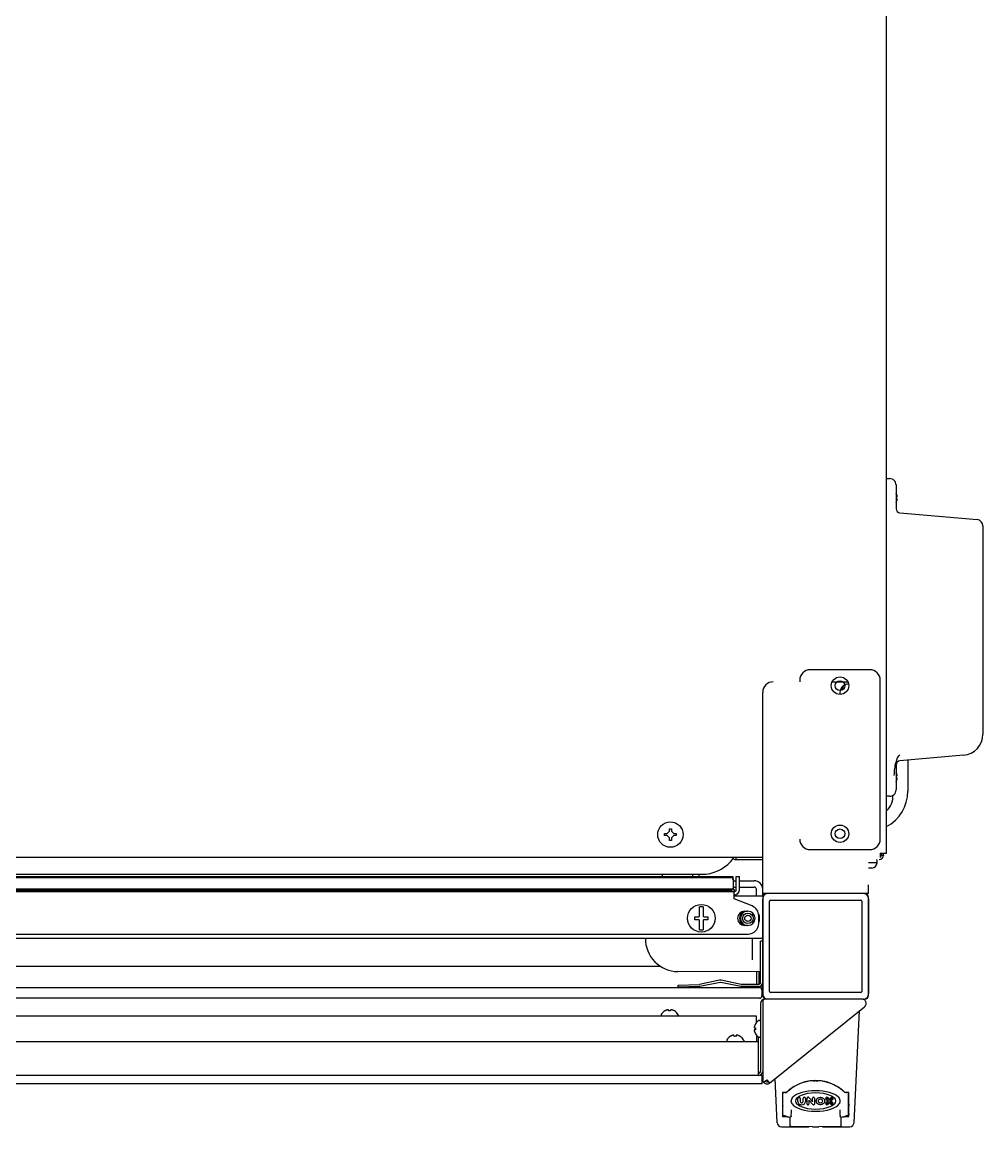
# Model space of a CAD drawing. Header units: millimetres. Extents: x 2482 to 7241, y 2335 to 6851.
# Drawn here: x 5437 to 5890, y 2335 to 2857 of the extents above; entities that cross this region are included whole.
import ezdxf

# ---------------------------------------------------------------- set-up
doc = ezdxf.new("R2010")
doc.units = ezdxf.units.MM
doc.header["$LTSCALE"] = 669.9
doc.layers.get('0').update_dxf_attribs({"linetype": 'CONTINUOUS'})
doc.layers.add('ASSI', color=7, linetype='CONTINUOUS')
doc.layers.add('GEOM', color=7, linetype='CONTINUOUS')

msp = doc.modelspace()

# ---------------------------------------------------------------- linework, layer by layer
at = {"color": 7, "linetype": 'Continuous'}
for p, q in [((5849.5, 2633.13), (5850, 2633.13)), ((5850, 2632.13), (5849.5, 2632.13)), ((5850, 2633.2), (5850, 2633.22)), ((5850, 2632.06), (5850, 2632.13)), ((5837, 2551.33), (5809, 2551.33)), ((5804, 2546.33), (5804, 2545.63)), ((5842, 2471.33), (5842, 2546.33)), ((5849.5, 2501.13), (5850, 2501.13)), ((5850, 2501.2), (5850, 2501.22)), ((5850, 2500.13), (5849.5, 2500.13)), ((5850, 2500.06), (5850, 2500.13)), ((5741.34, 2473.93), (5742.4, 2474.99)), ((5742.4, 2476.18), (5743.4, 2476.18)), ((5742.4, 2474.99), (5742.4, 2476.18)), ((5743.4, 2476.18), (5743.4, 2474.99)), ((5743.4, 2474.99), (5744.46, 2473.93)), ((5740.15, 2473.93), (5741.34, 2473.93)), ((5740.15, 2472.93), (5740.15, 2473.93)), ((5741.34, 2472.93), (5740.15, 2472.93)), ((5742.4, 2471.87), (5741.34, 2472.93)), ((5742.4, 2470.68), (5742.4, 2471.87)), ((5743.4, 2470.68), (5742.4, 2470.68)), ((5744.46, 2472.93), (5743.4, 2471.87)), ((5743.4, 2471.87), (5743.4, 2470.68)), ((5744.46, 2473.93), (5745.65, 2473.93)), ((5745.65, 2472.93), (5744.46, 2472.93)), ((5745.65, 2473.93), (5745.65, 2472.93)), ((5809, 2466.33), (5837, 2466.33)), ((5773.9, 2461.63), (5773.9, 2462.63)), ((5840.5, 2460.13), (5836.5, 2460.13)), ((5840.5, 2460.13), (5840.48, 2461.38)), ((5843.5, 2463.63), (5842.5, 2463.63)), ((5081.5, 2454.73), (5759.75, 2454.73)), ((5739, 2454.73), (5739, 2453.43)), ((5753.5, 2453.43), (5753.5, 2454.73)), ((5759.82, 2454.73), (5759.75, 2454.73)), ((5773, 2444.43), (5786.6, 2444.43)), ((5786.5, 2443.83), (5786.5, 2397.43)), ((5836.5, 2397.43), (5836.5, 2443.83)), ((5789.64, 2399.27), (5789.64, 2441.99)), ((5790.14, 2442.49), (5832.86, 2442.49)), ((5833.36, 2441.99), (5833.36, 2399.27)), ((5028.5, 2424.43), (5786.5, 2424.43)), ((5786.5, 2423.13), (5785.5, 2423.13)), ((5746.53, 2401.3), (5746.5, 2402.29)), ((5756.53, 2401.63), (5746.53, 2401.3)), ((5784.5, 2401.63), (5780.5, 2401.63)), ((5832.86, 2398.77), (5790.14, 2398.77)), ((5833.99, 2395.63), (5834.7, 2395.63)), ((5740.2, 2390.07), (5740.2, 2390.11)), ((5741.57, 2390.63), (5741.5, 2390.63)), ((5742, 2390.07), (5742, 2390.63)), ((5743, 2390.63), (5743, 2390.07)), ((5743.43, 2390.63), (5743.41, 2390.64)), ((5744.8, 2390.11), (5744.8, 2390.07)), ((5782.5, 2381.06), (5782.49, 2381.04)), ((5782.5, 2382.2), (5782.5, 2382.13)), ((5782.5, 2382.13), (5783.05, 2382.13)), ((5783.05, 2381.13), (5782.5, 2381.13)), ((5783.02, 2383.93), (5783.05, 2383.93)), ((5771.2, 2378.07), (5771.2, 2378.11)), ((5772.57, 2378.63), (5772.5, 2378.63)), ((5773, 2378.07), (5773, 2378.63)), ((5774, 2378.63), (5774, 2378.07)), ((5774.43, 2378.63), (5774.41, 2378.64)), ((5775.8, 2378.11), (5775.8, 2378.07)), ((5783.05, 2379.33), (5783.02, 2379.33)), ((5795.83, 2351.55), (5795.82, 2340.2)), ((5796.08, 2351.3), (5795.83, 2351.55)), ((5827.17, 2351.55), (5826.92, 2351.3)), ((5827.18, 2340.2), (5827.17, 2351.55)), ((5795.82, 2340.2), (5796.23, 2340.61)), ((5797.76, 2340.3), (5797.75, 2340.19)), ((5799.5, 2339.88), (5799.5, 2339.86)), ((5823.5, 2339.86), (5823.5, 2339.88)), ((5825.25, 2340.19), (5825.24, 2340.3)), ((5826.77, 2340.61), (5827.18, 2340.2))]:
    msp.add_line(p, q, dxfattribs=at)
at = {"linetype": 'Continuous'}
for p, q in [((5843.5, 2463.63), (5843.5, 2464.63)), ((5773.9, 2461.63), (5786.5, 2461.63)), ((5756.5, 2453.43), (5756.5, 2454.73)), ((5785.5, 2403.63), (5785.5, 2423.13)), ((5746.5, 2402.29), (5756.49, 2402.63)), ((5784.5, 2402.63), (5780.5, 2402.63))]:
    msp.add_line(p, q, dxfattribs=at)
at = {"color": 7, "linetype": 'Continuous'}
msp.add_circle((5742.9, 2473.43), 6, dxfattribs=at)
for centre, radius, start, end in [((5845.39, 2632.44), 4.75, 28.9685, 30.2183), ((5845.4, 2632.45), 4.75, 28.0074, 28.9684), ((5845.4, 2632.45), 4.75, 26.6813, 28.0074), ((5845.4, 2632.45), 4.74, 25.5402, 26.6812), ((5845.41, 2632.45), 4.74, 24.5722, 25.5402), ((5845.41, 2632.45), 4.73, 23.3175, 24.5722), ((5845.41, 2632.45), 4.73, 22.5474, 23.3174), ((5845.42, 2632.46), 4.72, 21.0025, 22.5476), ((5845.43, 2632.46), 4.72, 20.5181, 21.0023), ((5845.44, 2632.46), 4.7, 18.4656, 20.5187), ((5845.46, 2632.47), 4.68, 17.3773, 18.465), ((5845.47, 2632.47), 4.67, 16.3949, 17.3772), ((5845.5, 2632.48), 4.64, 14.3176, 16.3964), ((5845.5, 2632.78), 4.64, 343.6036, 345.6824), ((5848.01, 2633.38), 2.01, 5.1401, 7.2744), ((5848.03, 2633.38), 1.98, 4.2856, 5.1372), ((5848.04, 2633.38), 1.97, 355.3984, 356.7833), ((5848.01, 2633.38), 2.01, 352.7259, 354.7415), ((5848.03, 2631.88), 1.98, 4.6009, 5.2558), ((5848.04, 2631.88), 1.97, 3.2166, 4.6016), ((5848.03, 2631.88), 1.98, 354.8627, 355.7144), ((5848.01, 2631.88), 2.01, 352.7256, 354.8598), ((5848.04, 2633.38), 1.97, 3.0233, 4.286), ((5848.05, 2633.38), 1.96, 1.9964, 3.0228), ((5848.06, 2633.38), 1.95, 0.9261, 1.9964), ((5848.06, 2633.38), 1.95, 358.8459, 0.9258), ((5848.06, 2633.38), 1.96, 357.6233, 358.8455), ((5848.05, 2633.38), 1.96, 356.7841, 357.6235), ((5848.05, 2631.88), 1.96, 2.3765, 3.2159), ((5848.06, 2631.88), 1.95, 1.1544, 2.3767), ((5848.06, 2631.88), 1.95, 359.0741, 1.1541), ((5848.06, 2631.88), 1.95, 358.0037, 359.0738), ((5848.05, 2631.88), 1.96, 356.9771, 358.0037), ((5848.04, 2631.88), 1.97, 355.714, 356.9767), ((5845.39, 2632.82), 4.75, 329.7816, 331.0315), ((5845.4, 2632.81), 4.75, 331.0316, 331.9926), ((5845.4, 2632.81), 4.75, 331.9926, 333.3187), ((5845.4, 2632.81), 4.74, 333.3188, 334.4598), ((5845.41, 2632.81), 4.74, 334.4598, 335.4278), ((5845.41, 2632.81), 4.73, 335.4278, 336.6825), ((5845.41, 2632.81), 4.73, 336.6826, 337.4526), ((5845.42, 2632.8), 4.72, 337.4524, 338.9975), ((5845.43, 2632.8), 4.72, 338.9977, 339.4819), ((5845.44, 2632.8), 4.7, 339.4813, 341.5344), ((5845.46, 2632.79), 4.68, 341.535, 342.6227), ((5845.47, 2632.79), 4.67, 342.6228, 343.6051), ((5809, 2546.33), 5, 90, 180), ((5837, 2546.33), 5, 0, 90), ((5845.39, 2500.44), 4.75, 28.9685, 30.2183), ((5845.4, 2500.45), 4.75, 28.0074, 28.9684), ((5845.4, 2500.45), 4.75, 26.6813, 28.0074), ((5845.4, 2500.45), 4.74, 25.5402, 26.6812), ((5845.41, 2500.45), 4.74, 24.5722, 25.5402), ((5845.41, 2500.45), 4.73, 23.3175, 24.5722), ((5845.41, 2500.45), 4.73, 22.5474, 23.3174), ((5845.42, 2500.46), 4.72, 21.0025, 22.5476), ((5845.43, 2500.46), 4.72, 20.5181, 21.0023), ((5845.44, 2500.46), 4.7, 18.4656, 20.5187), ((5845.46, 2500.47), 4.68, 17.3773, 18.465), ((5845.47, 2500.47), 4.67, 16.3949, 17.3772), ((5845.5, 2500.48), 4.64, 14.3176, 16.3964), ((5848.01, 2501.38), 2.01, 5.1401, 7.2744), ((5848.03, 2501.38), 1.98, 4.2856, 5.1372), ((5848.04, 2501.38), 1.97, 355.3984, 356.7833), ((5848.01, 2501.38), 2.01, 352.7259, 354.7415), ((5848.04, 2501.38), 1.97, 3.0233, 4.286), ((5848.05, 2501.38), 1.96, 1.9964, 3.0228), ((5848.06, 2501.38), 1.95, 0.9261, 1.9964), ((5848.06, 2501.38), 1.95, 358.8459, 0.9258), ((5848.06, 2501.38), 1.96, 357.6233, 358.8455), ((5848.05, 2501.38), 1.96, 356.7841, 357.6235), ((5845.39, 2500.82), 4.75, 329.7816, 331.0315), ((5845.4, 2500.81), 4.75, 331.0316, 331.9926), ((5845.4, 2500.81), 4.75, 331.9926, 333.3187), ((5845.4, 2500.81), 4.74, 333.3188, 334.4598), ((5845.41, 2500.81), 4.74, 334.4598, 335.4278), ((5845.41, 2500.81), 4.73, 335.4278, 336.6825), ((5845.41, 2500.81), 4.73, 336.6826, 337.4526), ((5845.42, 2500.8), 4.72, 337.4524, 338.9975), ((5845.43, 2500.8), 4.72, 338.9977, 339.4819), ((5845.44, 2500.8), 4.7, 339.4813, 341.5344), ((5845.46, 2500.79), 4.68, 341.535, 342.6227), ((5845.47, 2500.79), 4.67, 342.6228, 343.6051), ((5845.5, 2500.78), 4.64, 343.6036, 345.6824), ((5848.03, 2499.88), 1.98, 4.6009, 5.2558), ((5848.04, 2499.88), 1.97, 3.2166, 4.6016), ((5848.03, 2499.88), 1.98, 354.8627, 355.7144), ((5848.01, 2499.88), 2.01, 352.7256, 354.8598), ((5848.05, 2499.88), 1.96, 2.3765, 3.2159), ((5848.06, 2499.88), 1.95, 1.1544, 2.3767), ((5848.06, 2499.88), 1.95, 359.0741, 1.1541), ((5848.06, 2499.88), 1.95, 358.0037, 359.0738), ((5848.05, 2499.88), 1.96, 356.9771, 358.0037), ((5848.04, 2499.88), 1.97, 355.714, 356.9767), ((5809, 2471.33), 5, 180, 270), ((5837, 2471.33), 5, 270, 360), ((5757.15, 2474.15), 19.6, 277.8201, 322.0692), ((5840.23, 2461.38), 0.25, 1, 90), ((5841.5, 2463.63), 1, 300.0453, 360), ((5788.3, 2443.83), 1.8, 90, 180), ((5834.7, 2443.83), 1.8, 0, 90), ((5790.14, 2441.99), 0.5, 90, 180), ((5832.86, 2441.99), 0.5, 0, 90), ((5779.5, 2433.88), 5.5, 339.2308, 20.7692), ((5784.5, 2403.63), 2, 270, 360), ((5788.3, 2397.43), 1.8, 180, 264.7088), ((5790.14, 2399.27), 0.5, 180, 270), ((5832.86, 2399.27), 0.5, 270, 360), ((5834.7, 2397.43), 1.8, 270, 360), ((5742.7, 2386.01), 4.8, 121.3727, 149.6988), ((5742.69, 2386.02), 4.75, 118.9687, 121.5341), ((5742.68, 2386.03), 4.75, 118.0074, 118.9684), ((5742.68, 2386.03), 4.75, 116.6813, 118.0074), ((5742.68, 2386.03), 4.74, 115.5402, 116.6812), ((5742.68, 2386.04), 4.74, 114.5722, 115.5402), ((5742.68, 2386.04), 4.73, 113.3175, 114.5722), ((5742.68, 2386.04), 4.73, 112.5474, 113.3174), ((5742.67, 2386.05), 4.72, 111.0025, 112.5476), ((5742.67, 2386.06), 4.72, 110.5181, 111.0023), ((5742.67, 2386.07), 4.7, 108.4656, 110.5187), ((5742.66, 2386.09), 4.68, 107.3773, 108.465), ((5742.66, 2386.1), 4.67, 106.3949, 107.3772), ((5742.65, 2386.13), 4.64, 104.3176, 106.3964), ((5741.75, 2388.66), 1.98, 94.6009, 95.2558), ((5741.75, 2388.67), 1.97, 93.2166, 94.6016), ((5741.75, 2388.68), 1.96, 92.3765, 93.2159), ((5741.75, 2388.69), 1.95, 91.1544, 92.3767), ((5741.75, 2388.69), 1.95, 89.0741, 91.1541), ((5741.75, 2388.69), 1.95, 88.0037, 89.0738), ((5741.75, 2388.68), 1.96, 86.9771, 88.0037), ((5741.75, 2388.67), 1.97, 85.714, 86.9767), ((5741.75, 2388.66), 1.98, 84.8627, 85.7144), ((5741.75, 2388.64), 2.01, 82.7256, 84.8598), ((5742.5, 2386.31), 3.8, 82.4351, 97.5649), ((5743.25, 2388.64), 2.01, 95.1401, 97.2744), ((5743.25, 2388.66), 1.98, 94.2856, 95.1372), ((5743.25, 2388.67), 1.97, 93.0233, 94.286), ((5743.25, 2388.68), 1.96, 91.9964, 93.0228), ((5743.25, 2388.69), 1.95, 90.9261, 91.9964), ((5743.25, 2388.69), 1.95, 88.8459, 90.9258), ((5743.25, 2388.69), 1.96, 87.6233, 88.8455), ((5743.25, 2388.68), 1.96, 86.7841, 87.6235), ((5743.25, 2388.67), 1.97, 85.3984, 86.7833), ((5743.25, 2388.64), 2.01, 82.7259, 84.7415), ((5742.35, 2386.13), 4.64, 73.6036, 75.6824), ((5742.34, 2386.1), 4.67, 72.6228, 73.6051), ((5742.34, 2386.09), 4.68, 71.535, 72.6227), ((5742.33, 2386.07), 4.7, 69.4813, 71.5344), ((5742.33, 2386.06), 4.72, 68.9977, 69.4819), ((5742.33, 2386.05), 4.72, 67.4524, 68.9975), ((5742.32, 2386.04), 4.73, 66.6826, 67.4526), ((5742.32, 2386.04), 4.73, 65.4278, 66.6825), ((5742.32, 2386.04), 4.74, 64.4598, 65.4278), ((5742.32, 2386.03), 4.74, 63.3188, 64.4598), ((5742.32, 2386.03), 4.75, 61.9926, 63.3187), ((5742.32, 2386.03), 4.75, 61.0316, 61.9926), ((5742.31, 2386.02), 4.75, 58.4659, 61.0313), ((5742.3, 2386.01), 4.8, 30.3012, 58.6273), ((5784.47, 2382.38), 1.98, 174.8627, 175.7144), ((5784.46, 2382.38), 1.97, 175.714, 176.9767), ((5784.45, 2382.38), 1.96, 176.9771, 178.0037), ((5784.44, 2382.38), 1.95, 178.0037, 179.0738), ((5784.44, 2382.38), 1.95, 179.0741, 181.1541), ((5784.44, 2382.38), 1.95, 181.1544, 182.3767), ((5784.45, 2382.38), 1.96, 182.3765, 183.2159), ((5784.46, 2382.38), 1.97, 183.2166, 184.6016), ((5784.47, 2382.38), 1.98, 184.6009, 185.2558), ((5784.46, 2380.88), 1.97, 175.3984, 176.7833), ((5784.45, 2380.88), 1.96, 176.7841, 177.6235), ((5784.44, 2380.88), 1.96, 177.6233, 178.8455), ((5784.44, 2380.88), 1.95, 178.8459, 180.9258), ((5787, 2381.48), 4.64, 163.6036, 165.6824), ((5784.49, 2382.38), 2.01, 172.7256, 174.8598), ((5784.49, 2380.88), 2.01, 172.7259, 174.7415), ((5787.03, 2381.47), 4.67, 162.6228, 163.6051), ((5787.04, 2381.47), 4.68, 161.535, 162.6227), ((5787.06, 2381.46), 4.7, 159.4813, 161.5344), ((5787.07, 2381.46), 4.72, 158.9977, 159.4819), ((5787.08, 2381.46), 4.72, 157.4524, 158.9975), ((5787.08, 2381.45), 4.73, 156.6826, 157.4526), ((5787.09, 2381.45), 4.73, 155.4278, 156.6825), ((5787.09, 2381.45), 4.74, 154.4598, 155.4278), ((5787.1, 2381.45), 4.74, 153.3188, 154.4598), ((5787.1, 2381.45), 4.75, 151.9926, 153.3187), ((5787.1, 2381.45), 4.75, 151.0316, 151.9926), ((5787.11, 2381.44), 4.75, 148.4659, 151.0313), ((5786.81, 2381.63), 3.79, 172.4013, 187.5987), ((5773.7, 2374.01), 4.8, 121.3727, 149.6988), ((5773.69, 2374.02), 4.75, 118.9687, 121.5341), ((5773.68, 2374.03), 4.75, 118.0074, 118.9684), ((5773.68, 2374.03), 4.75, 116.6813, 118.0074), ((5773.68, 2374.03), 4.74, 115.5402, 116.6812), ((5773.68, 2374.04), 4.74, 114.5722, 115.5402), ((5773.68, 2374.04), 4.73, 113.3175, 114.5722), ((5773.68, 2374.04), 4.73, 112.5474, 113.3174), ((5773.67, 2374.05), 4.72, 111.0025, 112.5476), ((5773.67, 2374.06), 4.72, 110.5181, 111.0023), ((5773.67, 2374.07), 4.7, 108.4656, 110.5187), ((5773.66, 2374.09), 4.68, 107.3773, 108.465), ((5773.66, 2374.1), 4.67, 106.3949, 107.3772), ((5773.65, 2374.13), 4.64, 104.3176, 106.3964), ((5772.75, 2376.66), 1.98, 94.6009, 95.2558), ((5772.75, 2376.67), 1.97, 93.2166, 94.6016), ((5772.75, 2376.68), 1.96, 92.3765, 93.2159), ((5772.75, 2376.69), 1.95, 91.1544, 92.3767), ((5772.75, 2376.69), 1.95, 89.0741, 91.1541), ((5772.75, 2376.69), 1.95, 88.0037, 89.0738), ((5772.75, 2376.68), 1.96, 86.9771, 88.0037), ((5772.75, 2376.67), 1.97, 85.714, 86.9767), ((5772.75, 2376.66), 1.98, 84.8627, 85.7144), ((5772.75, 2376.64), 2.01, 82.7256, 84.8598), ((5773.5, 2374.31), 3.8, 82.4351, 97.5649), ((5774.25, 2376.64), 2.01, 95.1401, 97.2744), ((5774.25, 2376.66), 1.98, 94.2856, 95.1372), ((5774.25, 2376.67), 1.97, 93.0233, 94.286), ((5774.25, 2376.68), 1.96, 91.9964, 93.0228), ((5774.25, 2376.69), 1.95, 90.9261, 91.9964), ((5774.25, 2376.69), 1.95, 88.8459, 90.9258), ((5774.25, 2376.69), 1.96, 87.6233, 88.8455), ((5774.25, 2376.68), 1.96, 86.7841, 87.6235), ((5774.25, 2376.67), 1.97, 85.3984, 86.7833), ((5774.25, 2376.64), 2.01, 82.7259, 84.7415), ((5773.35, 2374.13), 4.64, 73.6036, 75.6824), ((5773.34, 2374.1), 4.67, 72.6228, 73.6051), ((5773.34, 2374.09), 4.68, 71.535, 72.6227), ((5773.33, 2374.07), 4.7, 69.4813, 71.5344), ((5773.33, 2374.06), 4.72, 68.9977, 69.4819), ((5773.33, 2374.05), 4.72, 67.4524, 68.9975), ((5773.32, 2374.04), 4.73, 66.6826, 67.4526), ((5773.32, 2374.04), 4.73, 65.4278, 66.6825), ((5773.32, 2374.04), 4.74, 64.4598, 65.4278), ((5773.32, 2374.03), 4.74, 63.3188, 64.4598), ((5773.32, 2374.03), 4.75, 61.9926, 63.3187), ((5773.32, 2374.03), 4.75, 61.0316, 61.9926), ((5773.31, 2374.02), 4.75, 58.4659, 61.0313), ((5773.3, 2374.01), 4.8, 30.3012, 58.6273), ((5784.44, 2380.88), 1.95, 180.9261, 181.9964), ((5784.45, 2380.88), 1.96, 181.9964, 183.0228), ((5784.46, 2380.88), 1.97, 183.0233, 184.286), ((5784.47, 2380.88), 1.98, 184.2856, 185.1372), ((5784.49, 2380.88), 2.01, 185.1401, 187.2744), ((5787, 2381.78), 4.64, 194.3176, 196.3964), ((5787.03, 2381.79), 4.67, 196.3949, 197.3772), ((5787.04, 2381.79), 4.68, 197.3773, 198.465), ((5787.06, 2381.8), 4.7, 198.4656, 200.5187), ((5787.07, 2381.8), 4.72, 200.5181, 201.0023), ((5787.08, 2381.8), 4.72, 201.0025, 202.5476), ((5787.08, 2381.81), 4.73, 202.5474, 203.3174), ((5787.09, 2381.81), 4.73, 203.3175, 204.5722), ((5787.09, 2381.81), 4.74, 204.5722, 205.5402), ((5787.1, 2381.81), 4.74, 205.5402, 206.6812), ((5787.1, 2381.81), 4.75, 206.6813, 208.0074), ((5787.1, 2381.81), 4.75, 208.0074, 208.9684), ((5787.11, 2381.82), 4.75, 208.9687, 211.5341), ((5811.5, 2337.53), 19.6, 93.0489, 100.8035), ((5811.5, 2337.27), 19.87, 89.4131, 90.587), ((5811.5, 2337.53), 19.6, 79.1965, 86.9511), ((5810.33, 2402.88), 63.94, 258.6526, 260.0277), ((5812.67, 2402.88), 63.94, 279.9723, 281.3474)]:
    msp.add_arc(centre, radius, start, end, dxfattribs=at)
at = {"linetype": 'Continuous'}
for centre, radius, start, end in [((5840.46, 2461.91), 3.66, 47.0145, 48.007), ((5773.9, 2463.63), 2, 210.0308, 270), ((5841.5, 2463.63), 2, 270, 360), ((5784.5, 2403.63), 1, 270, 360)]:
    msp.add_arc(centre, radius, start, end, dxfattribs=at)
at = {"color": 7, "linetype": 'Continuous'}
for centre, major_axis, ratio, start_param, end_param in [((5811.5, 2337.53), (0, 19.69), 1, -0.537608, 0.537608), ((5799.51, 2340.24), (6.3, 0), 0.008846, -2.197587, -1.854291), ((5811.5, 2409.52), (0, 70.68), 1, -3.315658, -3.312196), ((5811.5, 2409.52), (0, 70.68), 1, -2.97099, -2.967528), ((5823.49, 2340.24), (6.3, 0), 0.008846, -1.287302, -0.944005)]:
    msp.add_ellipse(centre, major_axis=major_axis, ratio=ratio, start_param=start_param, end_param=end_param, dxfattribs=at)
msp.add_open_spline([(5842.21, 2464.63), (5842.25, 2464.55), (5842.41, 2464.24), (5842.5, 2463.89), (5842.5, 2463.63)], degree=3, knots=[0, 0, 0, 0, 0.266454, 1, 1, 1, 1], dxfattribs=at)
at = {"linetype": 'Continuous'}
msp.add_open_spline([(5842.96, 2464.59), (5843.04, 2464.51), (5843.3, 2464.25), (5843.5, 2463.89), (5843.5, 2463.63)], degree=3, knots=[0, 0, 0, 0, 0.297788, 1, 1, 1, 1], dxfattribs=at)
at = {"color": 7, "linetype": 'Continuous'}
for points in [[(5810.46, 2357.1), (5810.74, 2357.12), (5811.02, 2357.13), (5811.3, 2357.13)], [(5811.7, 2357.13), (5811.98, 2357.13), (5812.26, 2357.12), (5812.54, 2357.1)]]:
    msp.add_open_spline(points, degree=3, dxfattribs=at)
at = {"layer": 'ASSI', "color": 7, "linetype": 'Continuous'}
for p, q in [((5738.5, 2388.23), (5738.5, 2388.03)), ((5746.5, 2388.23), (5746.5, 2388.03)), ((5784.9, 2385.63), (5785.1, 2385.63)), ((5769.5, 2376.23), (5769.5, 2376.03)), ((5777.5, 2376.23), (5777.5, 2376.03)), ((5784.9, 2377.63), (5785.1, 2377.63))]:
    msp.add_line(p, q, dxfattribs=at)
for centre in [(5823, 2543.83), (5823, 2473.83)]:
    msp.add_circle(centre, 2.25, dxfattribs=at)
at = {"layer": 'ASSI', "linetype": 'Continuous'}
msp.add_arc((5823, 2543.83), 1.65, 284.3174, 356.2831, dxfattribs=at)
at = {"layer": 'ASSI', "color": 7, "linetype": 'Continuous'}
for centre, radius, start, end in [((5763.76, 2436.48), 12, 117.4313, 123), ((5738.9, 2388.23), 0.4, 149.6988, 180), ((5738.9, 2388.03), 0.4, 180, 270), ((5742.7, 2386.01), 4.8, 121.3727, 149.6988), ((5742.3, 2386.01), 4.8, 30.3012, 58.6273), ((5746.1, 2388.03), 0.4, 270, 360), ((5746.1, 2388.23), 0.4, 0, 30.3012), ((5787.12, 2381.43), 4.8, 120.3012, 148.5421), ((5784.9, 2385.23), 0.4, 90, 120.3012), ((5785.1, 2385.23), 0.4, 0, 90), ((5769.9, 2376.23), 0.4, 149.6988, 180), ((5769.9, 2376.03), 0.4, 180, 270), ((5773.7, 2374.01), 4.8, 121.3727, 149.6988), ((5773.3, 2374.01), 4.8, 30.3012, 58.6273), ((5777.1, 2376.03), 0.4, 270, 360), ((5777.1, 2376.23), 0.4, 0, 30.3012), ((5787.12, 2381.83), 4.8, 211.4579, 239.6988), ((5784.9, 2378.03), 0.4, 239.6988, 270), ((5785.1, 2378.03), 0.4, 270, 360)]:
    msp.add_arc(centre, radius, start, end, dxfattribs=at)
at = {"layer": 'GEOM', "linetype": 'Continuous'}
for p, q in [((5845, 2464.63), (5845, 3239.13)), ((5819.29, 2545.63), (5826.71, 2545.63)), ((5786.5, 2444.43), (5786.5, 2540.63)), ((5842, 2464.63), (5845, 2464.63)), ((5842, 2464.63), (5842, 2462.63)), ((5786.5, 2462.63), (5081.5, 2462.63)), ((5772.5, 2451.63), (5774, 2451.63)), ((5774, 2447.43), (5774, 2453.63)), ((5775.5, 2451.63), (5782.5, 2451.63)), ((5836.5, 2445.63), (5836.5, 2449.63)), ((5773, 2446.43), (5081.5, 2446.43)), ((5772.21, 2447.43), (5773, 2447.43)), ((5773, 2443.13), (5773, 2446.43)), ((5836.5, 2445.63), (5786.5, 2445.63)), ((5781.48, 2439.69), (5773, 2443.13)), ((5778, 2437.25), (5779.5, 2437.25)), ((5784.6, 2431.43), (5784.6, 2435.06)), ((5779.5, 2430.5), (5778, 2430.5)), ((5070.94, 2426.43), (5779.6, 2426.43)), ((5738.31, 2411.13), (5034.25, 2411.13)), ((5783.75, 2402.63), (5783.75, 2408.13)), ((5766.13, 2404.59), (5756.66, 2402.65)), ((5776.33, 2402.65), (5766.93, 2404.59)), ((5780.5, 2402.63), (5776.53, 2402.63)), ((5786.25, 2398.63), (5786.25, 2402.72)), ((5783.75, 2401.13), (5783.75, 2401.63)), ((5786.52, 2394.63), (5786.52, 2357.33)), ((5833.67, 2395.63), (5787.52, 2395.63)), ((5789.75, 2356.04), (5834.57, 2392.07)), ((5030.5, 2375.63), (5784.5, 2375.63)), ((5784.5, 2359.78), (5784.5, 2375.63)), ((5787.2, 2356.55), (5788.5, 2357.6)), ((5788.5, 2357.6), (5789.75, 2356.04))]:
    msp.add_line(p, q, dxfattribs=at)
at = {"layer": 'GEOM', "color": 7, "linetype": 'Continuous'}
for p, q in [((5845, 2641.66), (5846.45, 2641.68)), ((5849.5, 2638.68), (5849.5, 2627.46)), ((5851.33, 2625.47), (5887.76, 2622.28)), ((5890.5, 2619.29), (5890.5, 2520.88)), ((5849.5, 2507.63), (5849.98, 2509.2)), ((5849.5, 2507.18), (5849.5, 2494.58)), ((5881.37, 2510.92), (5851.33, 2508.29)), ((5855, 2508.61), (5855, 2493.91)), ((5846.45, 2491.58), (5845, 2491.6)), ((5840.5, 2460.09), (5840.5, 2460.13)), ((5838, 2457.63), (5836.5, 2457.63)), ((5772.5, 2453.43), (5081.5, 2453.43)), ((5081.5, 2453.13), (5771.5, 2453.13)), ((5772.5, 2452.93), (5772.1, 2452.93)), ((5772.5, 2452.94), (5772.5, 2453.43)), ((5772.5, 2452.73), (5772.5, 2452.23)), ((5772.5, 2452.13), (5772.5, 2447.43)), ((5774, 2453.63), (5775.5, 2453.63)), ((5775.5, 2447.43), (5775.5, 2453.63)), ((5772.37, 2447.63), (5081.5, 2447.63)), ((5081.5, 2447.13), (5771.5, 2447.13)), ((5727.5, 2447.13), (5727.5, 2447.63)), ((5772.5, 2448.63), (5774, 2448.63)), ((5773, 2447.43), (5773, 2446.43)), ((5775.5, 2448.63), (5782.5, 2448.63)), ((5783.5, 2444.43), (5783.5, 2447.63)), ((5756.6, 2434.88), (5756.6, 2439.3)), ((5758.4, 2439.3), (5758.4, 2434.88)), ((5786.51, 2398.14), (5786.51, 2443.12)), ((5836.49, 2443.12), (5836.49, 2398.14)), ((5754.5, 2434.58), (5756.3, 2434.58)), ((5754.5, 2433.18), (5754.5, 2434.58)), ((5756.3, 2433.18), (5754.5, 2433.18)), ((5758.7, 2434.58), (5760.5, 2434.58)), ((5760.5, 2433.18), (5758.7, 2433.18)), ((5760.5, 2434.58), (5760.5, 2433.18)), ((5756.6, 2428.46), (5756.6, 2432.88)), ((5758.4, 2432.88), (5758.4, 2428.46)), ((5781.5, 2424.43), (5781.5, 2414.18)), ((5785.5, 2408.55), (5746.43, 2408.72)), ((5784.75, 2402.63), (5784.75, 2408.55)), ((5766.33, 2403.61), (5756.86, 2401.67)), ((5776.12, 2401.67), (5766.73, 2403.61)), ((5030, 2401.13), (5785, 2401.13)), ((5780.5, 2401.63), (5776.53, 2401.63)), ((5784.75, 2401.13), (5784.75, 2401.63)), ((5786, 2400.13), (5786, 2397.13)), ((5785, 2396.13), (5030, 2396.13)), ((5785.5, 2393.63), (5785.5, 2361.63)), ((5783.5, 2387.63), (5031.5, 2387.63)), ((5783.5, 2384.55), (5783.5, 2387.63)), ((5829.64, 2337.26), (5832.28, 2390.23)), ((5783.5, 2378.71), (5783.5, 2375.63)), ((5784.5, 2375.63), (5784.5, 2377.83)), ((5786, 2359.63), (5029, 2359.63)), ((5786, 2355.63), (5029, 2355.63)), ((5784.5, 2359.63), (5784.5, 2359.78)), ((5786, 2359.63), (5786, 2355.63)), ((5793.36, 2337.26), (5792.32, 2358.11)), ((5796, 2341.03), (5796, 2351.03)), ((5797.38, 2351.53), (5796.49, 2351.53)), ((5826.5, 2351.53), (5825.62, 2351.53)), ((5827, 2341.03), (5827, 2351.03)), ((5795.88, 2345.93), (5795.88, 2345.04)), ((5803.15, 2347.17), (5803.15, 2348.78)), ((5804.19, 2348.78), (5804.19, 2347.3)), ((5805.6, 2347.3), (5805.6, 2348.78)), ((5806.63, 2348.78), (5806.63, 2347.17)), ((5807.43, 2346.11), (5807.43, 2348.95)), ((5807.78, 2349.3), (5807.99, 2349.3)), ((5807.96, 2345.76), (5807.78, 2345.76)), ((5808.26, 2349.18), (5809.95, 2347.22)), ((5808.31, 2347.79), (5808.31, 2346.11)), ((5810.14, 2345.88), (5808.44, 2347.84)), ((5810.08, 2347.27), (5810.08, 2348.95)), ((5810.61, 2345.76), (5810.41, 2345.76)), ((5810.44, 2349.3), (5810.61, 2349.3)), ((5810.97, 2348.95), (5810.97, 2346.11)), ((5811.78, 2347.62), (5811.79, 2347.7)), ((5811.78, 2347.53), (5811.78, 2347.62)), ((5811.78, 2347.44), (5811.78, 2347.53)), ((5811.79, 2347.36), (5811.78, 2347.44)), ((5811.79, 2347.7), (5811.8, 2347.78)), ((5811.8, 2347.27), (5811.79, 2347.36)), ((5811.8, 2347.78), (5811.82, 2347.87)), ((5811.82, 2347.19), (5811.8, 2347.27)), ((5811.82, 2347.87), (5811.84, 2347.95)), ((5811.84, 2347.11), (5811.82, 2347.19)), ((5811.84, 2347.95), (5811.87, 2348.03)), ((5811.87, 2347.02), (5811.84, 2347.11)), ((5811.87, 2348.03), (5811.9, 2348.12)), ((5811.9, 2346.94), (5811.87, 2347.02)), ((5811.9, 2348.12), (5811.93, 2348.2)), ((5811.93, 2346.86), (5811.9, 2346.94)), ((5811.93, 2348.2), (5811.97, 2348.27)), ((5811.97, 2346.79), (5811.93, 2346.86)), ((5811.97, 2348.27), (5812.01, 2348.35)), ((5812.01, 2346.71), (5811.97, 2346.79)), ((5812.01, 2348.35), (5812.06, 2348.42)), ((5812.06, 2346.64), (5812.01, 2346.71)), ((5812.06, 2348.42), (5812.12, 2348.5)), ((5812.12, 2346.56), (5812.06, 2346.64)), ((5812.12, 2348.5), (5812.17, 2348.57)), ((5812.17, 2346.49), (5812.12, 2346.56)), ((5812.17, 2348.57), (5812.23, 2348.63)), ((5812.23, 2346.43), (5812.17, 2346.49)), ((5812.23, 2348.63), (5812.3, 2348.7)), ((5812.3, 2346.36), (5812.23, 2346.43)), ((5812.3, 2348.7), (5812.36, 2348.76)), ((5812.36, 2346.3), (5812.3, 2346.36)), ((5812.36, 2348.76), (5812.43, 2348.82)), ((5812.43, 2346.24), (5812.36, 2346.3)), ((5812.43, 2348.82), (5812.51, 2348.87)), ((5812.51, 2346.18), (5812.43, 2346.24)), ((5812.51, 2348.87), (5812.58, 2348.93)), ((5812.58, 2346.13), (5812.51, 2346.18)), ((5812.58, 2348.93), (5812.66, 2348.98)), ((5812.66, 2346.08), (5812.58, 2346.13)), ((5812.66, 2348.98), (5812.75, 2349.02)), ((5812.75, 2346.04), (5812.66, 2346.08)), ((5812.75, 2349.02), (5812.83, 2349.06)), ((5812.83, 2346), (5812.75, 2346.04)), ((5812.83, 2349.06), (5812.92, 2349.1)), ((5812.92, 2345.96), (5812.83, 2346)), ((5812.92, 2349.1), (5813.01, 2349.14)), ((5813.01, 2345.92), (5812.92, 2345.96)), ((5813.01, 2349.14), (5813.1, 2349.17)), ((5813.1, 2345.89), (5813.01, 2345.92)), ((5813.1, 2349.17), (5813.19, 2349.19)), ((5813.19, 2345.86), (5813.1, 2345.89)), ((5813.19, 2349.19), (5813.29, 2349.22)), ((5813.29, 2345.84), (5813.19, 2345.86)), ((5813.29, 2349.22), (5813.38, 2349.24)), ((5813.38, 2345.82), (5813.29, 2345.84)), ((5813.38, 2349.24), (5813.48, 2349.25)), ((5813.48, 2345.81), (5813.38, 2345.82)), ((5813.48, 2349.25), (5813.57, 2349.26)), ((5813.57, 2345.8), (5813.48, 2345.81)), ((5813.57, 2349.26), (5813.67, 2349.27)), ((5813.67, 2345.79), (5813.57, 2345.8)), ((5813.67, 2349.27), (5813.77, 2349.27)), ((5813.77, 2345.79), (5813.67, 2345.79)), ((5813.77, 2349.27), (5813.87, 2349.27)), ((5813.87, 2345.79), (5813.77, 2345.79)), ((5813.87, 2349.27), (5813.97, 2349.26)), ((5813.97, 2345.8), (5813.87, 2345.79)), ((5813.97, 2349.26), (5814.06, 2349.25)), ((5814.06, 2345.81), (5813.97, 2345.8)), ((5814.06, 2349.25), (5814.16, 2349.24)), ((5814.16, 2345.82), (5814.06, 2345.81)), ((5814.16, 2349.24), (5814.25, 2349.22)), ((5814.25, 2345.84), (5814.16, 2345.82)), ((5814.25, 2349.22), (5814.35, 2349.19)), ((5814.35, 2345.86), (5814.25, 2345.84)), ((5814.35, 2349.19), (5814.44, 2349.17)), ((5814.44, 2345.89), (5814.35, 2345.86)), ((5814.44, 2349.17), (5814.53, 2349.14)), ((5814.53, 2345.92), (5814.44, 2345.89)), ((5814.53, 2349.14), (5814.62, 2349.1)), ((5814.62, 2345.96), (5814.53, 2345.92)), ((5814.62, 2349.1), (5814.71, 2349.06)), ((5814.71, 2346), (5814.62, 2345.96)), ((5814.71, 2349.06), (5814.79, 2349.02)), ((5814.79, 2346.04), (5814.71, 2346)), ((5814.79, 2349.02), (5814.88, 2348.98)), ((5814.88, 2346.08), (5814.79, 2346.04)), ((5814.88, 2348.98), (5814.96, 2348.93)), ((5814.96, 2346.13), (5814.88, 2346.08)), ((5814.96, 2348.93), (5815.03, 2348.87)), ((5815.03, 2346.18), (5814.96, 2346.13)), ((5815.03, 2348.87), (5815.11, 2348.82)), ((5815.11, 2346.24), (5815.03, 2346.18)), ((5815.11, 2348.82), (5815.18, 2348.76)), ((5815.18, 2346.3), (5815.11, 2346.24)), ((5815.18, 2348.76), (5815.24, 2348.7)), ((5815.24, 2346.36), (5815.18, 2346.3)), ((5815.24, 2348.7), (5815.31, 2348.63)), ((5815.31, 2346.43), (5815.24, 2346.36)), ((5815.31, 2348.63), (5815.37, 2348.57)), ((5815.37, 2346.49), (5815.31, 2346.43)), ((5815.37, 2348.57), (5815.42, 2348.5)), ((5815.42, 2346.56), (5815.37, 2346.49)), ((5815.42, 2348.5), (5815.48, 2348.42)), ((5815.48, 2346.64), (5815.42, 2346.56)), ((5815.48, 2348.42), (5815.53, 2348.35)), ((5815.53, 2346.71), (5815.48, 2346.64)), ((5815.53, 2348.35), (5815.57, 2348.27)), ((5815.57, 2346.79), (5815.53, 2346.71)), ((5815.57, 2348.27), (5815.61, 2348.2)), ((5815.61, 2346.86), (5815.57, 2346.79)), ((5815.61, 2348.2), (5815.64, 2348.12)), ((5815.64, 2346.94), (5815.61, 2346.86)), ((5815.64, 2348.12), (5815.67, 2348.03)), ((5815.67, 2347.02), (5815.64, 2346.94)), ((5815.67, 2348.03), (5815.7, 2347.95)), ((5815.7, 2347.11), (5815.67, 2347.02)), ((5815.7, 2347.95), (5815.72, 2347.87)), ((5815.72, 2347.19), (5815.7, 2347.11)), ((5815.72, 2347.87), (5815.74, 2347.78)), ((5815.74, 2347.27), (5815.72, 2347.19)), ((5815.74, 2347.78), (5815.75, 2347.7)), ((5815.75, 2347.36), (5815.74, 2347.27)), ((5815.75, 2347.7), (5815.76, 2347.62)), ((5815.76, 2347.44), (5815.75, 2347.36)), ((5815.76, 2347.62), (5815.76, 2347.53)), ((5815.76, 2347.53), (5815.76, 2347.44)), ((5817.1, 2347.58), (5816.39, 2348.29)), ((5816.39, 2346.77), (5817.1, 2347.48)), ((5817.48, 2347.58), (5816.58, 2348.48)), ((5816.58, 2346.58), (5817.48, 2347.48)), ((5817.04, 2348.94), (5817.93, 2348.04)), ((5817.93, 2347.02), (5817.04, 2346.12)), ((5817.22, 2349.13), (5817.93, 2348.42)), ((5817.93, 2346.64), (5817.22, 2345.93)), ((5818.04, 2348.42), (5818.75, 2349.13)), ((5818.04, 2348.04), (5818.94, 2348.94)), ((5818.94, 2346.12), (5818.04, 2347.02)), ((5818.75, 2345.93), (5818.04, 2346.64)), ((5819.4, 2348.48), (5818.5, 2347.58)), ((5818.5, 2347.48), (5819.4, 2346.58)), ((5819.58, 2348.29), (5818.87, 2347.58)), ((5818.87, 2347.48), (5819.58, 2346.77)), ((5827.17, 2346.03), (5827.12, 2346.03)), ((5827.12, 2346.03), (5827.12, 2345.04)), ((5795.88, 2341.52), (5795.88, 2341.13)), ((5796.56, 2340.53), (5796.5, 2340.53)), ((5799.56, 2339.94), (5799.5, 2339.88)), ((5799.5, 2335.35), (5799.5, 2339.86)), ((5823.44, 2339.94), (5823.5, 2339.88)), ((5823.5, 2335.35), (5823.5, 2339.86)), ((5826.5, 2340.53), (5826.44, 2340.53)), ((5827.12, 2341.52), (5827.12, 2341.03)), ((5827.12, 2341.03), (5827.17, 2341.03)), ((5795.36, 2335.36), (5808.31, 2335.34)), ((5810.02, 2335.31), (5799.99, 2335.48)), ((5823.01, 2335.48), (5812.98, 2335.31)), ((5814.69, 2335.34), (5827.64, 2335.36))]:
    msp.add_line(p, q, dxfattribs=at)
for points in [[(5789.01, 2445.62), (5788.63, 2445.59), (5788.19, 2445.49), (5787.77, 2445.3), (5787.4, 2445.04), (5787.08, 2444.72), (5786.83, 2444.35), (5786.64, 2443.93), (5786.53, 2443.49), (5786.51, 2443.12)], [(5836.49, 2443.12), (5836.46, 2443.5), (5836.36, 2443.94), (5836.17, 2444.35), (5835.91, 2444.73), (5835.59, 2445.05), (5835.22, 2445.3), (5834.8, 2445.49), (5834.36, 2445.59), (5833.99, 2445.62)], [(5786.51, 2398.14), (5786.54, 2397.76), (5786.64, 2397.32), (5786.83, 2396.91), (5787.09, 2396.53), (5787.41, 2396.21), (5787.78, 2395.96), (5788.19, 2395.77)], [(5833.99, 2395.64), (5834.37, 2395.67), (5834.81, 2395.77), (5835.22, 2395.96), (5835.6, 2396.22), (5835.92, 2396.54), (5836.17, 2396.91), (5836.36, 2397.33), (5836.46, 2397.77), (5836.49, 2398.14)]]:
    msp.add_lwpolyline(points, dxfattribs=at)
for centre, radius in [((5823, 2543.83), 4.12), ((5823, 2473.83), 4.12), ((5757.5, 2433.88), 6.5), ((5779.5, 2433.88), 2.5), ((5779.5, 2433.88), 1.5), ((5813.77, 2347.53), 0.958)]:
    msp.add_circle(centre, radius, dxfattribs=at)
for centre, radius, start, end in [((5846.5, 2638.68), 3, 0, 91), ((5851.5, 2627.46), 2, 180, 265.0003), ((5887.5, 2619.29), 3, 0, 85), ((5880.5, 2520.88), 10, 275, 360), ((5851.5, 2506.3), 2, 94.9999, 180), ((5852.5, 2507.18), 3, 170.685, 180), ((5836, 2493.91), 19, 298.3272, 360), ((5839, 2491.38), 9, 312.0773, 4.0365), ((5846.5, 2494.58), 3, 269, 360), ((5838, 2460.13), 2.5, 270, 359), ((5771.5, 2452.13), 1, 0, 90), ((5767.84, 2444.5), 3, 40.1337, 61.3711), ((5771.5, 2448.13), 1, 270, 360), ((5773, 2447.43), 2.5, 270, 360), ((5782.5, 2447.63), 1, 0, 90), ((5757.5, 2433.88), 5.49, 80.5689, 99.4311), ((5756.3, 2434.88), 0.3, 270, 360), ((5756.3, 2432.88), 0.3, 0, 90), ((5758.7, 2434.88), 0.3, 180, 270), ((5758.7, 2432.88), 0.3, 90, 180), ((5779.5, 2433.88), 3.9, 128.5714, 231.4286), ((5779.5, 2433.88), 3.5, 104.7221, 255.2851), ((5757.5, 2433.88), 5.49, 260.5689, 279.4311), ((5746.5, 2424.13), 15.41, 178.8799, 269.75), ((5766.53, 2402.63), 1, 78.34, 101.5783), ((5756.46, 2403.63), 2, 271.9183, 281.5783), ((5776.53, 2403.63), 2, 258.34, 270), ((5785, 2400.13), 1, 0, 90), ((5785, 2397.13), 1, 270, 360), ((5787.5, 2393.63), 2, 90, 180), ((5784.5, 2361.63), 1, 270, 360), ((5788.5, 2357.6), 1, 218.7927, 308.7927), ((5811.5, 2337.53), 19.6, 100.8035, 133.2684), ((5811.5, 2337.53), 19.6, 76.7342, 79.1965), ((5811.5, 2337.53), 19.6, 46.7316, 70.0459), ((5796.5, 2351.03), 0.501, 90.0975, 170.6618), ((5797.39, 2352.53), 0.992, 285.0469, 291.1527), ((5797.38, 2352.53), 1, 308.3618, 313.2672), ((5811.43, 2337.66), 19.54, 120.8199, 132.4132), ((5811.57, 2337.66), 19.54, 47.5868, 59.1801), ((5825.62, 2352.53), 1, 226.7328, 231.6382), ((5825.61, 2352.53), 0.992, 248.8472, 254.953), ((5826.5, 2351.03), 0.501, 9.3382, 89.9025), ((5796.66, 2344.41), 1.01, 136.2303, 145.4719), ((5790.47, 2345.87), 5.41, 0.6035, 0.7212), ((5803.67, 2348.78), 0.516, 0, 180), ((5804.48, 2347.17), 1.33, 180, 246.4218), ((5804.89, 2348.12), 2.36, 246.4218, 293.5782), ((5804.78, 2347.3), 0.59, 180, 262.3377), ((5804.89, 2348.18), 1.47, 262.3377, 277.6623), ((5805.01, 2347.3), 0.59, 277.6623, 360), ((5806.12, 2348.78), 0.516, 0, 180), ((5805.31, 2347.17), 1.33, 293.5782, 360), ((5807.78, 2348.95), 0.354, 90, 180), ((5807.78, 2346.11), 0.354, 180, 270), ((5807.96, 2346.11), 0.354, 270, 360), ((5807.99, 2348.95), 0.354, 41, 90), ((5808.39, 2347.79), 0.0737, 41, 180), ((5810.01, 2347.27), 0.0737, 221, 360), ((5810.44, 2348.95), 0.354, 90, 180), ((5810.41, 2346.11), 0.354, 221, 270), ((5810.61, 2348.95), 0.354, 0, 90), ((5810.61, 2346.11), 0.354, 270, 360), ((5816.81, 2348.71), 0.59, 45, 225), ((5816.81, 2346.35), 0.59, 135, 315), ((5816.81, 2348.71), 0.324, 45, 225), ((5816.81, 2346.35), 0.324, 135, 315), ((5817.05, 2347.53), 0.0737, 315, 45), ((5817.42, 2347.53), 0.0737, 315, 45), ((5817.99, 2348.47), 0.0737, 225, 315), ((5817.99, 2348.09), 0.0737, 225, 315), ((5817.99, 2346.97), 0.0737, 45, 135), ((5817.99, 2346.59), 0.0737, 45, 135), ((5818.55, 2347.53), 0.0737, 135, 225), ((5819.17, 2348.71), 0.59, 315, 135), ((5819.17, 2346.35), 0.59, 225, 45), ((5818.92, 2347.53), 0.0737, 135, 225), ((5819.17, 2348.71), 0.324, 315, 135), ((5819.17, 2346.35), 0.324, 225, 45), ((5826.34, 2344.41), 1.01, 34.9371, 43.7795), ((5796.66, 2342.15), 1.01, 214.9349, 223.7826), ((5796.5, 2341.03), 0.5, 180.0156, 269.9844), ((5796.56, 2338.52), 2.01, 76.4615, 89.9733), ((5826.44, 2338.53), 2, 90.0139, 103.5257), ((5826.5, 2341.03), 0.5, 269.9984, 0.0016), ((5826.34, 2342.15), 1.01, 316.2205, 325.063), ((5795.36, 2337.36), 2, 182.8624, 269.8996), ((5800, 2335.98), 0.5, 179.9985, 269.0015), ((5811.5, 2420.29), 85, 269, 271), ((5823, 2335.98), 0.5, 271.0154, 359.9846), ((5827.64, 2337.36), 2, 270.1, 357.1376)]:
    msp.add_arc(centre, radius, start, end, dxfattribs=at)
at = {"layer": 'GEOM', "linetype": 'Continuous'}
for centre, radius, start, end in [((5791.5, 2540.63), 5, 90, 180), ((5827.2, 2540.35), 4.25, 92.1958, 188.4025), ((5782.5, 2447.63), 4, 0, 90), ((5773, 2447.43), 1, 270, 360), ((5779.6, 2435.06), 5, 0, 67.9436), ((5778, 2433.88), 3.38, 90, 270), ((5779.5, 2433.88), 3.38, 270, 90), ((5779.6, 2431.43), 5, 270, 360), ((5780.75, 2408.13), 3, 0, 8.6223), ((5756.46, 2403.63), 1, 271.9183, 281.5783), ((5766.53, 2402.63), 2, 78.34, 101.5783), ((5776.53, 2403.63), 1, 258.34, 270), ((5783.75, 2398.63), 2.5, 335.0657, 360), ((5787.52, 2394.63), 1, 90, 180), ((5833.67, 2394.13), 1.5, 32.2401, 90), ((5833.03, 2393.84), 2.36, 325.1306, 328.9475), ((5784.5, 2361.63), 2, 270, 354.1914), ((5788.5, 2357.6), 2, 187.7526, 208.6284), ((5787.01, 2356.79), 0.3, 208.6284, 308.7927), ((5788.5, 2357.6), 2, 211.7613, 308.7927)]:
    msp.add_arc(centre, radius, start, end, dxfattribs=at)
at = {"layer": 'GEOM', "color": 7, "linetype": 'Continuous'}
for centre, major_axis, ratio, start_param, end_param in [((5801.26, 2351.49), (8.6, 0), 0.008813, 2.101177, 2.253722), ((5811.5, 2347.53), (11.5, 0), 0.423077, 6.65462, 9.053343), ((5821.74, 2351.49), (8.6, 0), 0.008813, 0.887871, 1.040416), ((5795.84, 2345.53), (0, 0.5), 0.008727, 0, 0.392707), ((5811.5, 2347.53), (11.5, 0), 0.423077, 3.410873, 6.013905), ((5827.25, 2345.28), (0.25, 0), 0.999962, -3.141588, -2.37733), ((5795.84, 2341.53), (0, 0.5), 0.008727, -4.319697, -3.927001), ((5795.75, 2341.28), (0.25, 0), 0.999962, 0.000005, 0.764262)]:
    msp.add_ellipse(centre, major_axis=major_axis, ratio=ratio, start_param=start_param, end_param=end_param, dxfattribs=at)
msp.add_ellipse((5811.5, 2347.53), major_axis=(9.44, 0), ratio=0.421875, dxfattribs=at)
for points in [[(5848.62, 2501.43), (5848.8, 2503.51), (5848.89, 2505.64), (5849.5, 2507.63)], [(5849.98, 2509.2), (5850.2, 2509.93), (5850.67, 2510.6), (5851.24, 2511.11)], [(5796.9, 2351.56), (5797.38, 2351.56), (5797.89, 2351.76), (5798.25, 2352.09)], [(5797.38, 2351.53), (5797.47, 2351.53), (5797.56, 2351.55), (5797.65, 2351.57)], [(5798, 2351.75), (5797.93, 2351.69), (5797.84, 2351.64), (5797.75, 2351.6)], [(5824.75, 2352.09), (5825.11, 2351.76), (5825.61, 2351.56), (5826.1, 2351.56)], [(5825.25, 2351.6), (5825.16, 2351.64), (5825.07, 2351.69), (5825, 2351.75)], [(5825.62, 2351.53), (5825.53, 2351.53), (5825.44, 2351.55), (5825.35, 2351.57)], [(5796, 2345.28), (5796, 2345.22), (5795.97, 2345.15), (5795.93, 2345.11)], [(5797.03, 2340.47), (5797.83, 2340.28), (5798.63, 2340.09), (5799.44, 2339.89)], [(5799.99, 2340.37), (5800.01, 2341.35), (5800.04, 2342.33), (5800.06, 2343.32)], [(5822.94, 2343.32), (5822.96, 2342.33), (5822.99, 2341.35), (5823.01, 2340.37)], [(5823.56, 2339.89), (5824.37, 2340.09), (5825.17, 2340.28), (5825.97, 2340.47)], [(5827, 2341.28), (5827, 2341.34), (5827.03, 2341.41), (5827.07, 2341.45)]]:
    msp.add_open_spline(points, degree=3, dxfattribs=at)
at = {"layer": 'GEOM', "linetype": 'Continuous'}
for points in [[(5834.57, 2392.07), (5834.72, 2392.19), (5834.85, 2392.33), (5834.96, 2392.49)], [(5835.05, 2392.62), (5835.18, 2392.84), (5835.28, 2393.09), (5835.36, 2393.34)]]:
    msp.add_open_spline(points, degree=3, dxfattribs=at)
msp.add_open_spline([(5835.36, 2393.34), (5835.48, 2393.72), (5835.31, 2394.33), (5835.02, 2394.8), (5834.94, 2394.93)], degree=3, knots=[0, 0, 0, 0, 0.723655, 1, 1, 1, 1], dxfattribs=at)
at = {"layer": 'GEOM', "color": 7, "linetype": 'Continuous'}
for points, knots in [([(5818.19, 2355.95), (5817.83, 2356.08), (5817.11, 2356.34), (5816.37, 2356.52), (5816, 2356.61)], [0, 0, 0, 0, 0.499852, 1, 1, 1, 1]), ([(5796, 2351.12), (5796, 2351.11), (5796, 2351.08), (5796, 2351.05), (5796, 2351.03)], [0, 0, 0, 0, 0.153614, 1, 1, 1, 1]), ([(5827, 2351.03), (5827, 2351.04), (5827, 2351.07), (5827, 2351.1), (5827, 2351.12)], [0, 0, 0, 0, 0.432499, 1, 1, 1, 1]), ([(5795.84, 2346.03), (5795.85, 2346.03), (5795.88, 2346), (5795.88, 2345.97), (5795.88, 2345.94)], [0, 0, 0, 0, 0.215441, 1, 1, 1, 1]), ([(5800.41, 2346.24), (5800.34, 2346.35), (5800.1, 2346.77), (5799.93, 2347.53), (5800.14, 2348.45), (5800.54, 2349.03), (5800.78, 2349.3)], [0, 0, 0, 0, 0.113823, 0.420279, 0.726734, 1, 1, 1, 1]), ([(5822.22, 2349.3), (5822.46, 2349.03), (5822.86, 2348.45), (5823.07, 2347.53), (5822.9, 2346.77), (5822.66, 2346.35), (5822.59, 2346.24)], [0, 0, 0, 0, 0.273266, 0.579721, 0.886177, 1, 1, 1, 1]), ([(5795.88, 2341.13), (5795.88, 2341.1), (5795.88, 2341.06), (5795.85, 2341.03), (5795.84, 2341.03)], [0, 0, 0, 0, 0.804572, 1, 1, 1, 1]), ([(5799.99, 2340.37), (5799.98, 2340.3), (5799.84, 2340.18), (5799.71, 2340.05), (5799.59, 2339.98), (5799.56, 2339.94)], [0, 0, 0, 0, 0.341243, 0.788059, 1, 1, 1, 1]), ([(5823.44, 2339.94), (5823.42, 2339.96), (5823.34, 2340.02), (5823.23, 2340.12), (5823.09, 2340.23), (5823.02, 2340.31), (5823.01, 2340.37)], [0, 0, 0, 0, 0.104166, 0.495117, 0.742201, 1, 1, 1, 1])]:
    msp.add_open_spline(points, degree=3, knots=knots, dxfattribs=at)

doc.saveas('drawing.dxf')
